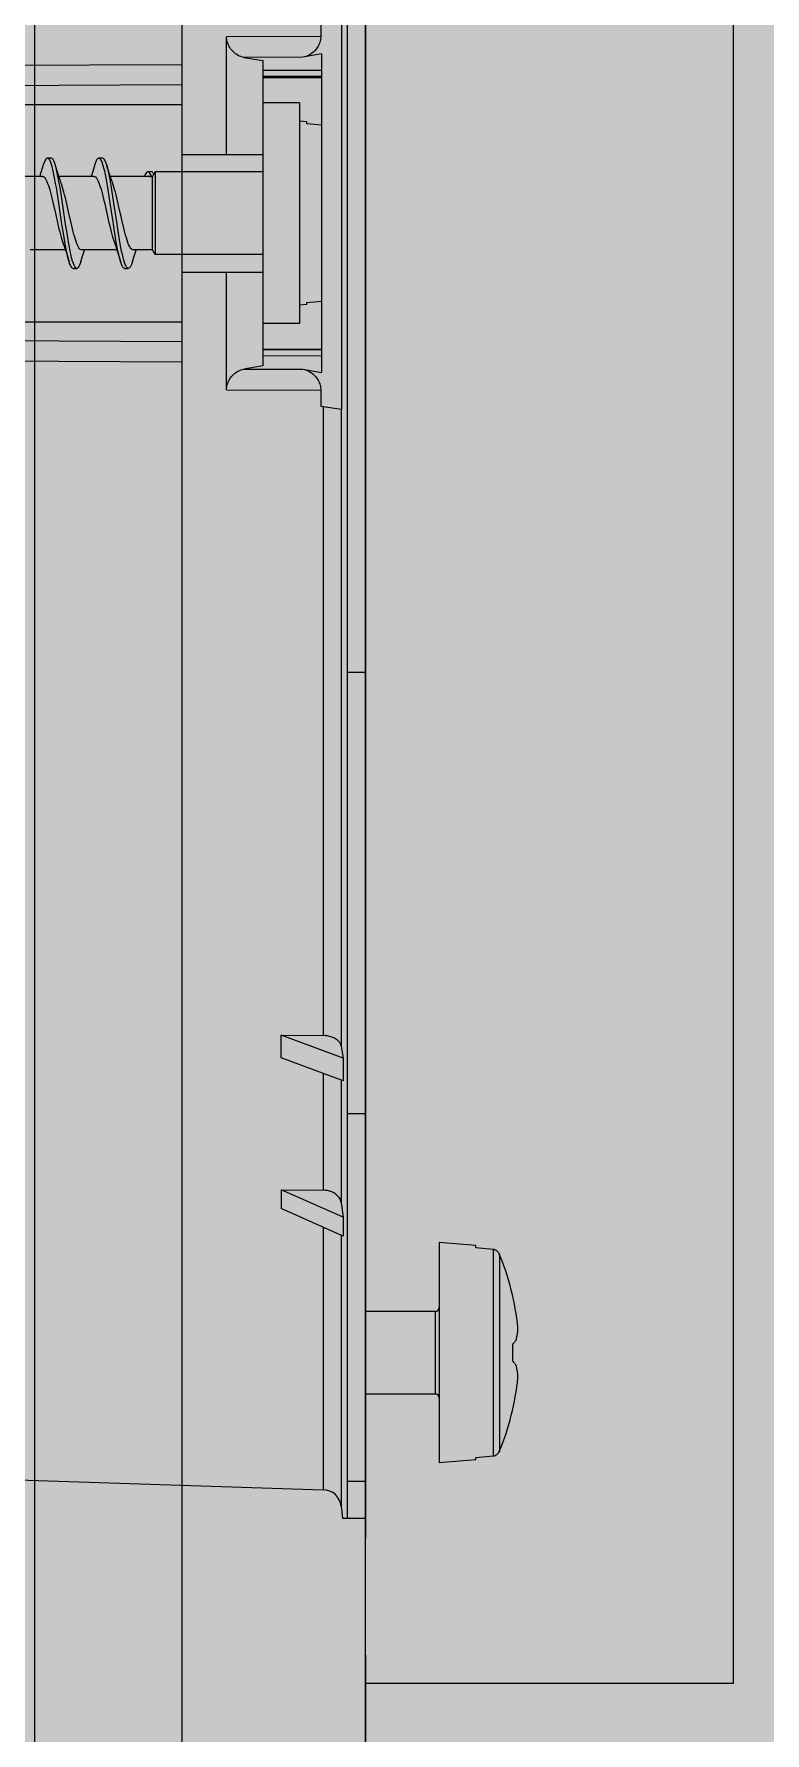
# Model space of a CAD drawing. Header units: millimetres. Extents: x -853320 to 19484, y -510814 to 9708.
# Drawn here: x 10906.85 to 10926.74, y 7600.47 to 7646.69 of the extents above; entities that cross this region are included whole.
import ezdxf

# ---------------------------------------------------------------- set-up
doc = ezdxf.new("R2010")
doc.units = ezdxf.units.MM
doc.linetypes.add('NASCOSTA', pattern=[9.525, 6.35, -3.175])
for name, color, linetype, lineweight in [('F_ARREDI', 7, 'Continuous', 5), ('F_ELETTRICO', 22, 'Continuous', 5), ('F_Iluminazione', 170, 'Continuous', 5), ('F_MULTI laminato OPACO', 1, 'Continuous', 5)]:
    doc.layers.add(name, color=color, linetype=linetype, lineweight=lineweight)
doc.layers.add('IA_ARREDI', color=73, linetype='Continuous')
doc.layers.add('TRATTEGGI - Hatch', color=7, linetype='Continuous')

# ---------------------------------------------------------------- blocks, each defined once
blk = doc.blocks.new('SCATOLA INCASSO_1 P_sezione e pianta')
at = {"layer": 'F_ELETTRICO', "transparency": 33554508}
h = blk.add_hatch(color=5, dxfattribs=at)
h.dxf.hatch_style = 1
h.paths.add_polyline_path([(55422.364, -13644.128), (55432.364, -13644.128), (55432.364, -13724.128), (55422.364, -13724.128)])
at = {"layer": 'F_ELETTRICO'}
for p, q in [((55432.364, -13719.628), (55432.364, -13648.628)), ((55432.995, -13648.628), (55432.364, -13648.628)), ((55432.864, -13719.628), (55432.864, -13648.628)), ((55433.029, -13648.95), (55432.995, -13648.628)), ((55433.029, -13656.324), (55433.029, -13648.95)), ((55432.364, -13649.628), (55432.864, -13649.628)), ((55433.518, -13656.54), (55433.518, -13649.398)), ((55446.896, -13649.83), (55433.518, -13649.398)), ((55429.364, -13650.215), (55430.364, -13650.128)), ((55430.364, -13656.128), (55430.364, -13650.128)), ((55428.727, -13655.812), (55428.727, -13650.443)), ((55429.364, -13650.278), (55428.893, -13650.32)), ((55428.893, -13655.936), (55428.893, -13650.32)), ((55429.364, -13650.215), (55429.364, -13650.278)), ((55430.464, -13652.003), (55430.464, -13654.253)), ((55430.464, -13652.003), (55432.364, -13652.003)), ((55428.222, -13652.473), (55428.22, -13652.5)), ((55428.223, -13652.446), (55428.222, -13652.473)), ((55428.271, -13652.783), (55428.274, -13652.795)), ((55428.274, -13652.795), (55428.283, -13652.807)), ((55428.37, -13653.356), (55428.37, -13652.9)), ((55428.22, -13653.755), (55428.222, -13653.783)), ((55428.222, -13653.783), (55428.223, -13653.81)), ((55428.271, -13653.473), (55428.268, -13653.486)), ((55428.271, -13653.473), (55428.274, -13653.46)), ((55430.464, -13654.253), (55432.364, -13654.253)), ((55428.893, -13655.936), (55429.364, -13655.978)), ((55429.364, -13655.978), (55429.364, -13656.04)), ((55429.364, -13656.04), (55430.364, -13656.128)), ((55432.976, -13656.815), (55432.976, -13656.301)), ((55432.976, -13656.301), (55434.664, -13657.047)), ((55433.029, -13657.205), (55432.976, -13656.815)), ((55432.976, -13656.815), (55434.664, -13657.562)), ((55434.664, -13657.562), (55434.664, -13657.047)), ((55433.029, -13660.546), (55433.029, -13657.205)), ((55434.664, -13657.562), (55433.469, -13657.546)), ((55433.518, -13660.728), (55433.518, -13657.546)), ((55432.364, -13659.628), (55432.864, -13659.628)), ((55432.976, -13661.139), (55432.976, -13660.527)), ((55432.976, -13660.527), (55434.664, -13661.153)), ((55433.029, -13661.467), (55432.976, -13661.139)), ((55432.976, -13661.139), (55434.664, -13661.766)), ((55434.664, -13661.153), (55434.664, -13661.766)), ((55433.029, -13678.793), (55433.029, -13661.467)), ((55434.664, -13661.766), (55433.469, -13661.753)), ((55433.518, -13678.871), (55433.518, -13661.753)), ((55432.864, -13671.645), (55432.364, -13671.645)), ((55433.017, -13689.463), (55433.017, -13678.793)), ((55433.585, -13678.881), (55433.017, -13678.793)), ((55433.585, -13679.318), (55433.585, -13678.881)), ((55436.147, -13679.326), (55433.585, -13679.318)), ((55436.147, -13679.326), (55436.147, -13682.528)), ((55433.564, -13688.461), (55433.564, -13679.795)), ((55434.074, -13679.883), (55433.564, -13679.795)), ((55435.674, -13679.888), (55434.074, -13679.883)), ((55435.164, -13679.977), (55435.674, -13679.888)), ((55435.164, -13688.279), (55435.164, -13679.977)), ((55437.364, -13682.528), (55437.364, -13680.087)), ((55461.486, -13680.195), (55437.364, -13680.087)), ((55433.564, -13680.243), (55435.164, -13680.248)), ((55433.564, -13680.412), (55435.164, -13680.407)), ((55435.164, -13680.433), (55433.564, -13680.433)), ((55461.477, -13680.747), (55437.364, -13680.639)), ((55434.164, -13687.128), (55434.164, -13681.128)), ((55434.164, -13681.128), (55435.164, -13681.128)), ((55462.472, -13681.173), (55437.364, -13681.173)), ((55433.964, -13681.696), (55433.564, -13681.732)), ((55433.964, -13681.645), (55434.164, -13681.628)), ((55433.964, -13681.645), (55433.964, -13681.696)), ((55437.364, -13682.528), (55435.164, -13682.528)), ((55437.364, -13683.003), (55437.364, -13682.528)), ((55435.164, -13683.003), (55438.092, -13683.003)), ((55438.092, -13685.253), (55438.092, -13683.003)), ((55438.092, -13683.003), (55438.164, -13683.128)), ((55438.921, -13682.628), (55438.821, -13682.628)), ((55438.907, -13682.738), (55438.926, -13682.791)), ((55440.321, -13682.628), (55440.221, -13682.628)), ((55440.298, -13682.716), (55440.317, -13682.764)), ((55440.489, -13682.992), (55440.434, -13682.816)), ((55438.164, -13683.128), (55438.164, -13685.115)), ((55438.164, -13683.128), (55438.687, -13683.128)), ((55439.132, -13683.128), (55440.087, -13683.128)), ((55440.532, -13683.128), (55441.487, -13683.128)), ((55438.976, -13683.856), (55439.017, -13684.036)), ((55439.098, -13683.642), (55439.136, -13683.89)), ((55439.136, -13683.89), (55439.212, -13684.401)), ((55439.198, -13683.642), (55439.236, -13683.89)), ((55439.236, -13683.89), (55439.312, -13684.401)), ((55440.488, -13683.583), (55440.527, -13683.829)), ((55440.527, -13683.829), (55440.622, -13684.465)), ((55440.588, -13683.583), (55440.627, -13683.829)), ((55440.627, -13683.829), (55440.722, -13684.465)), ((55440.786, -13684.042), (55440.747, -13683.871)), ((55439.463, -13684.386), (55439.424, -13684.214)), ((55440.457, -13684.214), (55440.495, -13684.384)), ((55439.212, -13684.401), (55439.25, -13684.648)), ((55439.312, -13684.401), (55439.35, -13684.648)), ((55440.622, -13684.465), (55440.66, -13684.709)), ((55440.722, -13684.465), (55440.76, -13684.709)), ((55435.164, -13685.253), (55438.092, -13685.253)), ((55437.364, -13685.728), (55437.364, -13685.253)), ((55438.092, -13685.253), (55438.128, -13685.19)), ((55438.124, -13685.196), (55438.141, -13685.22)), ((55438.141, -13685.22), (55438.158, -13685.238)), ((55438.158, -13685.238), (55438.174, -13685.25)), ((55438.185, -13685.115), (55438.164, -13685.115)), ((55438.174, -13685.25), (55438.192, -13685.254)), ((55438.185, -13685.115), (55438.201, -13685.151)), ((55438.192, -13685.254), (55438.292, -13685.254)), ((55438.238, -13685.128), (55439.31, -13685.128)), ((55439.356, -13685.27), (55439.409, -13685.44)), ((55439.755, -13685.128), (55440.71, -13685.128)), ((55440.756, -13685.27), (55440.812, -13685.452)), ((55441.155, -13685.128), (55442.11, -13685.128)), ((55437.364, -13685.728), (55435.164, -13685.728)), ((55436.147, -13685.728), (55436.147, -13688.93)), ((55437.364, -13688.169), (55437.364, -13685.728)), ((55439.521, -13685.628), (55439.621, -13685.628)), ((55439.522, -13685.48), (55439.541, -13685.531)), ((55440.912, -13685.452), (55440.931, -13685.507)), ((55440.921, -13685.628), (55441.021, -13685.628)), ((55433.564, -13686.524), (55433.964, -13686.559)), ((55433.964, -13686.559), (55433.964, -13686.61)), ((55433.964, -13686.61), (55434.164, -13686.628)), ((55434.164, -13687.128), (55435.164, -13687.128)), ((55468.094, -13687.082), (55437.364, -13687.082)), ((55437.364, -13687.617), (55468.094, -13687.489)), ((55435.164, -13687.822), (55433.564, -13687.822)), ((55433.564, -13687.844), (55435.164, -13687.849)), ((55433.564, -13688.012), (55435.164, -13688.008)), ((55437.364, -13688.169), (55468.094, -13688.041)), ((55433.564, -13688.461), (55434.074, -13688.372)), ((55434.074, -13688.372), (55435.674, -13688.367)), ((55435.674, -13688.367), (55435.164, -13688.279)), ((55433.585, -13688.937), (55436.147, -13688.93)), ((55433.585, -13689.374), (55433.585, -13688.937))]:
    blk.add_line(p, q, dxfattribs=at)
at = {"layer": 'F_ELETTRICO', "color": 5}
blk.add_lwpolyline([(55422.364, -13644.128), (55432.364, -13644.128), (55432.364, -13724.128), (55422.364, -13724.128)], close=True, dxfattribs=at)
at = {"layer": 'F_ELETTRICO'}
for points in [[(55428.893, -13650.32), (55428.881, -13650.321), (55428.869, -13650.323), (55428.858, -13650.326), (55428.846, -13650.33), (55428.835, -13650.334), (55428.824, -13650.339), (55428.813, -13650.345), (55428.803, -13650.351), (55428.793, -13650.358), (55428.784, -13650.366), (55428.775, -13650.374), (55428.766, -13650.382), (55428.758, -13650.392), (55428.751, -13650.401), (55428.744, -13650.411), (55428.738, -13650.421), (55428.732, -13650.432), (55428.727, -13650.443)], [(55428.22, -13652.5), (55428.222, -13652.516), (55428.223, -13652.532), (55428.225, -13652.547), (55428.227, -13652.561), (55428.229, -13652.575), (55428.231, -13652.588), (55428.233, -13652.602), (55428.235, -13652.614), (55428.237, -13652.627), (55428.239, -13652.64), (55428.242, -13652.653), (55428.244, -13652.666), (55428.247, -13652.679), (55428.249, -13652.691), (55428.252, -13652.704), (55428.255, -13652.717), (55428.258, -13652.73), (55428.261, -13652.744), (55428.264, -13652.757), (55428.268, -13652.77), (55428.271, -13652.783)], [(55428.283, -13652.807), (55428.292, -13652.818), (55428.302, -13652.83), (55428.312, -13652.841), (55428.323, -13652.853), (55428.334, -13652.865), (55428.346, -13652.876), (55428.358, -13652.888), (55428.37, -13652.9)], [(55428.37, -13653.356), (55428.358, -13653.368), (55428.346, -13653.379), (55428.334, -13653.391), (55428.323, -13653.402), (55428.312, -13653.414), (55428.302, -13653.426), (55428.292, -13653.437), (55428.283, -13653.449), (55428.274, -13653.46)], [(55428.268, -13653.486), (55428.264, -13653.499), (55428.261, -13653.512), (55428.258, -13653.525), (55428.255, -13653.538), (55428.252, -13653.551), (55428.249, -13653.564), (55428.247, -13653.577), (55428.244, -13653.59), (55428.242, -13653.602), (55428.239, -13653.615), (55428.237, -13653.628), (55428.235, -13653.641), (55428.233, -13653.654), (55428.231, -13653.667), (55428.229, -13653.681), (55428.227, -13653.694), (55428.225, -13653.709), (55428.223, -13653.724), (55428.222, -13653.739), (55428.22, -13653.755)], [(55428.727, -13655.812), (55428.732, -13655.823), (55428.738, -13655.834), (55428.744, -13655.845), (55428.751, -13655.855), (55428.758, -13655.864), (55428.766, -13655.873), (55428.775, -13655.882), (55428.784, -13655.89), (55428.793, -13655.898), (55428.803, -13655.904), (55428.814, -13655.911), (55428.824, -13655.916), (55428.835, -13655.921), (55428.846, -13655.926), (55428.858, -13655.929), (55428.87, -13655.932), (55428.881, -13655.934), (55428.893, -13655.936)], [(55433.029, -13657.205), (55433.034, -13657.23), (55433.04, -13657.254), (55433.048, -13657.277), (55433.059, -13657.301), (55433.071, -13657.324), (55433.085, -13657.346), (55433.101, -13657.367), (55433.119, -13657.388), (55433.139, -13657.407), (55433.16, -13657.426), (55433.183, -13657.443), (55433.207, -13657.46), (55433.232, -13657.475), (55433.259, -13657.489), (55433.286, -13657.501), (55433.315, -13657.512), (55433.345, -13657.522), (55433.375, -13657.53), (55433.406, -13657.537), (55433.437, -13657.542), (55433.469, -13657.546)], [(55433.029, -13661.467), (55433.034, -13661.487), (55433.04, -13661.508), (55433.048, -13661.527), (55433.059, -13661.547), (55433.071, -13661.566), (55433.085, -13661.585), (55433.101, -13661.603), (55433.119, -13661.62), (55433.139, -13661.636), (55433.16, -13661.652), (55433.183, -13661.667), (55433.207, -13661.68), (55433.232, -13661.693), (55433.259, -13661.705), (55433.286, -13661.715), (55433.315, -13661.725), (55433.345, -13661.733), (55433.375, -13661.74), (55433.406, -13661.745), (55433.437, -13661.749), (55433.469, -13661.753)], [(55434.074, -13679.883), (55434.03, -13679.873), (55433.987, -13679.86), (55433.946, -13679.845), (55433.908, -13679.827), (55433.871, -13679.806), (55433.837, -13679.783), (55433.805, -13679.759), (55433.775, -13679.733), (55433.747, -13679.705), (55433.721, -13679.676), (55433.697, -13679.646), (55433.676, -13679.615), (55433.656, -13679.583), (55433.639, -13679.55), (55433.625, -13679.516), (55433.612, -13679.483), (55433.602, -13679.449), (55433.595, -13679.416), (55433.589, -13679.383), (55433.586, -13679.351), (55433.585, -13679.318)], [(55436.147, -13679.326), (55436.146, -13679.357), (55436.143, -13679.389), (55436.138, -13679.421), (55436.131, -13679.455), (55436.121, -13679.489), (55436.109, -13679.522), (55436.095, -13679.556), (55436.078, -13679.59), (55436.059, -13679.622), (55436.038, -13679.653), (55436.015, -13679.683), (55435.99, -13679.712), (55435.963, -13679.74), (55435.934, -13679.766), (55435.903, -13679.79), (55435.869, -13679.813), (55435.833, -13679.834), (55435.796, -13679.852), (55435.757, -13679.867), (55435.716, -13679.879), (55435.674, -13679.888)], [(55438.709, -13682.816), (55438.656, -13682.985), (55438.63, -13683.066), (55438.61, -13683.128)], [(55438.709, -13682.816), (55438.717, -13682.79), (55438.736, -13682.737), (55438.755, -13682.694), (55438.774, -13682.662), (55438.793, -13682.64), (55438.812, -13682.629), (55438.821, -13682.628)], [(55438.821, -13682.628), (55438.831, -13682.629), (55438.85, -13682.64), (55438.869, -13682.662), (55438.888, -13682.695), (55438.907, -13682.738)], [(55438.921, -13682.628), (55438.931, -13682.629), (55438.95, -13682.64), (55438.969, -13682.662), (55438.988, -13682.695), (55439.007, -13682.738), (55439.026, -13682.791), (55439.034, -13682.816)], [(55438.926, -13682.791), (55438.945, -13682.854), (55438.964, -13682.927)], [(55438.964, -13682.927), (55438.983, -13683.008), (55439.003, -13683.097)], [(55439.09, -13682.995), (55439.037, -13682.826), (55439.034, -13682.816)], [(55439.034, -13682.816), (55439.045, -13682.854), (55439.064, -13682.927), (55439.083, -13683.008), (55439.103, -13683.097)], [(55439.21, -13683.359), (55439.19, -13683.303), (55439.165, -13683.228), (55439.14, -13683.153), (55439.115, -13683.076), (55439.09, -13682.995)], [(55440.109, -13682.816), (55440.056, -13682.985), (55440.03, -13683.066), (55440.01, -13683.128)], [(55440.109, -13682.816), (55440.127, -13682.762), (55440.146, -13682.714), (55440.165, -13682.676), (55440.184, -13682.649), (55440.203, -13682.633), (55440.221, -13682.628)], [(55440.221, -13682.628), (55440.241, -13682.634), (55440.26, -13682.65), (55440.279, -13682.678), (55440.298, -13682.716)], [(55440.317, -13682.764), (55440.336, -13682.822), (55440.355, -13682.89), (55440.374, -13682.967), (55440.393, -13683.053), (55440.412, -13683.146)], [(55440.321, -13682.628), (55440.341, -13682.634), (55440.36, -13682.65), (55440.379, -13682.678), (55440.398, -13682.716), (55440.417, -13682.764), (55440.434, -13682.816)], [(55440.434, -13682.816), (55440.436, -13682.822), (55440.455, -13682.89), (55440.474, -13682.967), (55440.493, -13683.053), (55440.512, -13683.146)], [(55440.61, -13683.359), (55440.591, -13683.303), (55440.565, -13683.229), (55440.54, -13683.152), (55440.515, -13683.073), (55440.489, -13682.992)], [(55438.687, -13683.128), (55438.69, -13683.128), (55438.71, -13683.133), (55438.731, -13683.147), (55438.751, -13683.168), (55438.771, -13683.198), (55438.792, -13683.236), (55438.812, -13683.281), (55438.833, -13683.334), (55438.853, -13683.393), (55438.874, -13683.458), (55438.894, -13683.529), (55438.915, -13683.605), (55438.935, -13683.685), (55438.956, -13683.769), (55438.976, -13683.856)], [(55439.003, -13683.097), (55439.022, -13683.194), (55439.041, -13683.298), (55439.06, -13683.407), (55439.079, -13683.522), (55439.098, -13683.642)], [(55439.103, -13683.097), (55439.122, -13683.194), (55439.141, -13683.298), (55439.16, -13683.407), (55439.179, -13683.522), (55439.198, -13683.642)], [(55439.347, -13683.869), (55439.327, -13683.784), (55439.307, -13683.701), (55439.287, -13683.621), (55439.267, -13683.546), (55439.247, -13683.475), (55439.227, -13683.41), (55439.21, -13683.359)], [(55440.087, -13683.128), (55440.108, -13683.132), (55440.127, -13683.143), (55440.146, -13683.162), (55440.165, -13683.188), (55440.184, -13683.221), (55440.203, -13683.26), (55440.222, -13683.305), (55440.241, -13683.357), (55440.26, -13683.414), (55440.28, -13683.478), (55440.299, -13683.547), (55440.319, -13683.621), (55440.339, -13683.7), (55440.359, -13683.783), (55440.379, -13683.868)], [(55440.412, -13683.146), (55440.431, -13683.246), (55440.45, -13683.353), (55440.469, -13683.466), (55440.488, -13683.583)], [(55440.512, -13683.146), (55440.531, -13683.246), (55440.55, -13683.353), (55440.569, -13683.466), (55440.588, -13683.583)], [(55440.747, -13683.871), (55440.728, -13683.787), (55440.708, -13683.705), (55440.688, -13683.626), (55440.668, -13683.551), (55440.648, -13683.48), (55440.628, -13683.414), (55440.61, -13683.359)], [(55439.424, -13684.214), (55439.386, -13684.042), (55439.347, -13683.869)], [(55440.379, -13683.868), (55440.418, -13684.041), (55440.457, -13684.214)], [(55439.017, -13684.036), (55439.057, -13684.214), (55439.095, -13684.384)], [(55439.095, -13684.384), (55439.115, -13684.468), (55439.134, -13684.549), (55439.154, -13684.627), (55439.174, -13684.702), (55439.194, -13684.773), (55439.213, -13684.838), (55439.233, -13684.897)], [(55439.755, -13685.128), (55439.737, -13685.124), (55439.718, -13685.114), (55439.698, -13685.095), (55439.679, -13685.07), (55439.66, -13685.038), (55439.641, -13685), (55439.622, -13684.954), (55439.603, -13684.903), (55439.583, -13684.844), (55439.563, -13684.78), (55439.543, -13684.709), (55439.523, -13684.633), (55439.503, -13684.554), (55439.483, -13684.471), (55439.463, -13684.386)], [(55440.495, -13684.384), (55440.514, -13684.467), (55440.534, -13684.547), (55440.553, -13684.624), (55440.572, -13684.697), (55440.592, -13684.767), (55440.611, -13684.831), (55440.631, -13684.89)], [(55440.863, -13684.383), (55440.824, -13684.214), (55440.786, -13684.042)], [(55441.155, -13685.128), (55441.153, -13685.128), (55441.133, -13685.123), (55441.113, -13685.11), (55441.093, -13685.089), (55441.074, -13685.061), (55441.055, -13685.027), (55441.035, -13684.987), (55441.016, -13684.939), (55440.997, -13684.886), (55440.978, -13684.827), (55440.959, -13684.763), (55440.94, -13684.694), (55440.92, -13684.622), (55440.901, -13684.545), (55440.882, -13684.465), (55440.863, -13684.383)], [(55439.25, -13684.648), (55439.269, -13684.766), (55439.288, -13684.879), (55439.307, -13684.988), (55439.326, -13685.089)], [(55439.35, -13684.648), (55439.369, -13684.766), (55439.388, -13684.879), (55439.407, -13684.988), (55439.426, -13685.089)], [(55440.66, -13684.709), (55440.679, -13684.825), (55440.698, -13684.936), (55440.717, -13685.041), (55440.736, -13685.139)], [(55440.76, -13684.709), (55440.779, -13684.825), (55440.798, -13684.936), (55440.817, -13685.041), (55440.836, -13685.139)], [(55438.164, -13685.115), (55438.157, -13685.13), (55438.151, -13685.145), (55438.144, -13685.159), (55438.138, -13685.172), (55438.131, -13685.184), (55438.128, -13685.19)], [(55438.238, -13685.128), (55438.214, -13685.125), (55438.185, -13685.115)], [(55438.201, -13685.151), (55438.217, -13685.183), (55438.233, -13685.21), (55438.249, -13685.23), (55438.265, -13685.245), (55438.281, -13685.252), (55438.292, -13685.254)], [(55438.292, -13685.254), (55438.297, -13685.253), (55438.313, -13685.247), (55438.329, -13685.233), (55438.346, -13685.212), (55438.362, -13685.183), (55438.378, -13685.146), (55438.385, -13685.126)], [(55439.233, -13684.897), (55439.254, -13684.96), (55439.279, -13685.034), (55439.305, -13685.111), (55439.33, -13685.189), (55439.356, -13685.27)], [(55439.326, -13685.089), (55439.345, -13685.184), (55439.364, -13685.271), (55439.384, -13685.35), (55439.403, -13685.42), (55439.409, -13685.44)], [(55439.426, -13685.089), (55439.445, -13685.184), (55439.464, -13685.271), (55439.484, -13685.35), (55439.503, -13685.42), (55439.522, -13685.48)], [(55439.731, -13685.449), (55439.789, -13685.263), (55439.815, -13685.182), (55439.832, -13685.128)], [(55440.631, -13684.89), (55440.654, -13684.96), (55440.679, -13685.034), (55440.705, -13685.111), (55440.73, -13685.189), (55440.756, -13685.27)], [(55440.736, -13685.139), (55440.755, -13685.23), (55440.774, -13685.313), (55440.793, -13685.387), (55440.809, -13685.44)], [(55440.836, -13685.139), (55440.855, -13685.23), (55440.874, -13685.313), (55440.893, -13685.387), (55440.912, -13685.452)], [(55441.134, -13685.44), (55441.189, -13685.263), (55441.215, -13685.182), (55441.232, -13685.128)], [(55439.409, -13685.44), (55439.422, -13685.48), (55439.441, -13685.531), (55439.46, -13685.571), (55439.479, -13685.601), (55439.498, -13685.619), (55439.517, -13685.627), (55439.521, -13685.628)], [(55439.541, -13685.531), (55439.56, -13685.571), (55439.579, -13685.601), (55439.598, -13685.619), (55439.617, -13685.627), (55439.621, -13685.628)], [(55439.621, -13685.628), (55439.636, -13685.625), (55439.655, -13685.611), (55439.674, -13685.586), (55439.693, -13685.551), (55439.712, -13685.505), (55439.731, -13685.449)], [(55440.812, -13685.452), (55440.831, -13685.507), (55440.85, -13685.553), (55440.869, -13685.587), (55440.889, -13685.612), (55440.908, -13685.625), (55440.921, -13685.628)], [(55440.931, -13685.507), (55440.95, -13685.553), (55440.969, -13685.587), (55440.989, -13685.612), (55441.008, -13685.625), (55441.021, -13685.628)], [(55441.021, -13685.628), (55441.027, -13685.627), (55441.046, -13685.619), (55441.065, -13685.599), (55441.084, -13685.569), (55441.103, -13685.528), (55441.122, -13685.477), (55441.134, -13685.44)], [(55433.585, -13688.937), (55433.586, -13688.905), (55433.589, -13688.872), (55433.595, -13688.839), (55433.602, -13688.806), (55433.612, -13688.773), (55433.625, -13688.739), (55433.639, -13688.706), (55433.656, -13688.673), (55433.676, -13688.641), (55433.697, -13688.61), (55433.721, -13688.579), (55433.747, -13688.55), (55433.775, -13688.523), (55433.805, -13688.497), (55433.837, -13688.472), (55433.871, -13688.45), (55433.908, -13688.429), (55433.946, -13688.41), (55433.987, -13688.395), (55434.03, -13688.382), (55434.074, -13688.372)], [(55435.674, -13688.367), (55435.716, -13688.377), (55435.757, -13688.389), (55435.796, -13688.404), (55435.833, -13688.422), (55435.869, -13688.443), (55435.903, -13688.465), (55435.934, -13688.49), (55435.963, -13688.516), (55435.99, -13688.543), (55436.015, -13688.572), (55436.038, -13688.602), (55436.059, -13688.633), (55436.078, -13688.666), (55436.095, -13688.7), (55436.109, -13688.733), (55436.121, -13688.767), (55436.131, -13688.801), (55436.138, -13688.834), (55436.143, -13688.867), (55436.146, -13688.898), (55436.147, -13688.93)]]:
    blk.add_lwpolyline(points, dxfattribs=at)
for centre, radius, start, end in [((55433.526, -13648.898), 0.5, 186, 269), ((55435.164, -13653.128), 6.974, 157.3617, 174.3891), ((55430.464, -13651.903), 0.1, 180.0001, 270), ((55435.164, -13653.128), 6.974, 185.6109, 202.6383), ((55430.464, -13654.353), 0.1, 90, 179.9999)]:
    blk.add_arc(centre, radius, start, end, dxfattribs=at)
blk = doc.blocks.new('BAGNO-LAVANDERIA_pianta_sol.B')
at = {"layer": 'F_MULTI laminato OPACO', "true_color": 0x636466, "transparency": 33554559}
h = blk.add_hatch(color=251, dxfattribs=at)
h.dxf.hatch_style = 1
h.paths.add_polyline_path([(863997.77, 518692.993), (864257.77, 518692.993), (864257.77, 517588.993), (863997.77, 517588.993)])
at = {"layer": 'IA_ARREDI', "ltscale": 10, "true_color": 0xcecce6, "transparency": 33554559}
h = blk.add_hatch(color=254, dxfattribs=at)
h.dxf.hatch_style = 1
h.paths.add_polyline_path([(865408.77, 518292.993), (864235.77, 518292.993), (864235.77, 518692.993), (865408.77, 518692.993)])
at = {"layer": 'TRATTEGGI - Hatch', "transparency": 33554687}
h = blk.add_hatch(color=1, dxfattribs=at)
h.dxf.hatch_style = 1
h.set_gradient(color1=(192, 192, 192), color2=(255, 255, 0), rotation=90, name='INVCURVED')
h.paths.add_polyline_path([(864226.77, 517588.993), (864226.77, 518692.993), (864230.77, 518692.993), (864230.77, 517588.993)])
at = {"layer": 'F_Iluminazione'}
blk.add_lwpolyline([(864226.77, 517588.993), (864226.77, 518692.993), (864230.77, 518692.993), (864230.77, 517588.993)], close=True, dxfattribs=at)
at = {"layer": 'F_MULTI laminato OPACO', "linetype": 'NASCOSTA'}
blk.add_lwpolyline([(864217.77, 518692.993), (864235.77, 518692.993), (864235.77, 517588.993), (864217.77, 517588.993)], close=True, dxfattribs=at)
at = {"layer": 'IA_ARREDI', "ltscale": 10}
blk.add_lwpolyline([(865408.77, 518292.993), (864235.77, 518292.993), (864235.77, 518692.993), (865408.77, 518692.993)], close=True, dxfattribs=at)
at = {"layer": 'Defpoints', "rotation": 180}
blk.add_blockref('SCATOLA INCASSO_1 P_sezione e pianta', (919668.134, 504771.865), dxfattribs=at)

msp = doc.modelspace()

# ---------------------------------------------------------------- block references
at = {"layer": 'F_ARREDI', "color": 2, "lineweight": 5}
msp.add_blockref('BAGNO-LAVANDERIA_pianta_sol.B', (-853319.899, -510814.178), dxfattribs=at)

doc.saveas('drawing.dxf')
